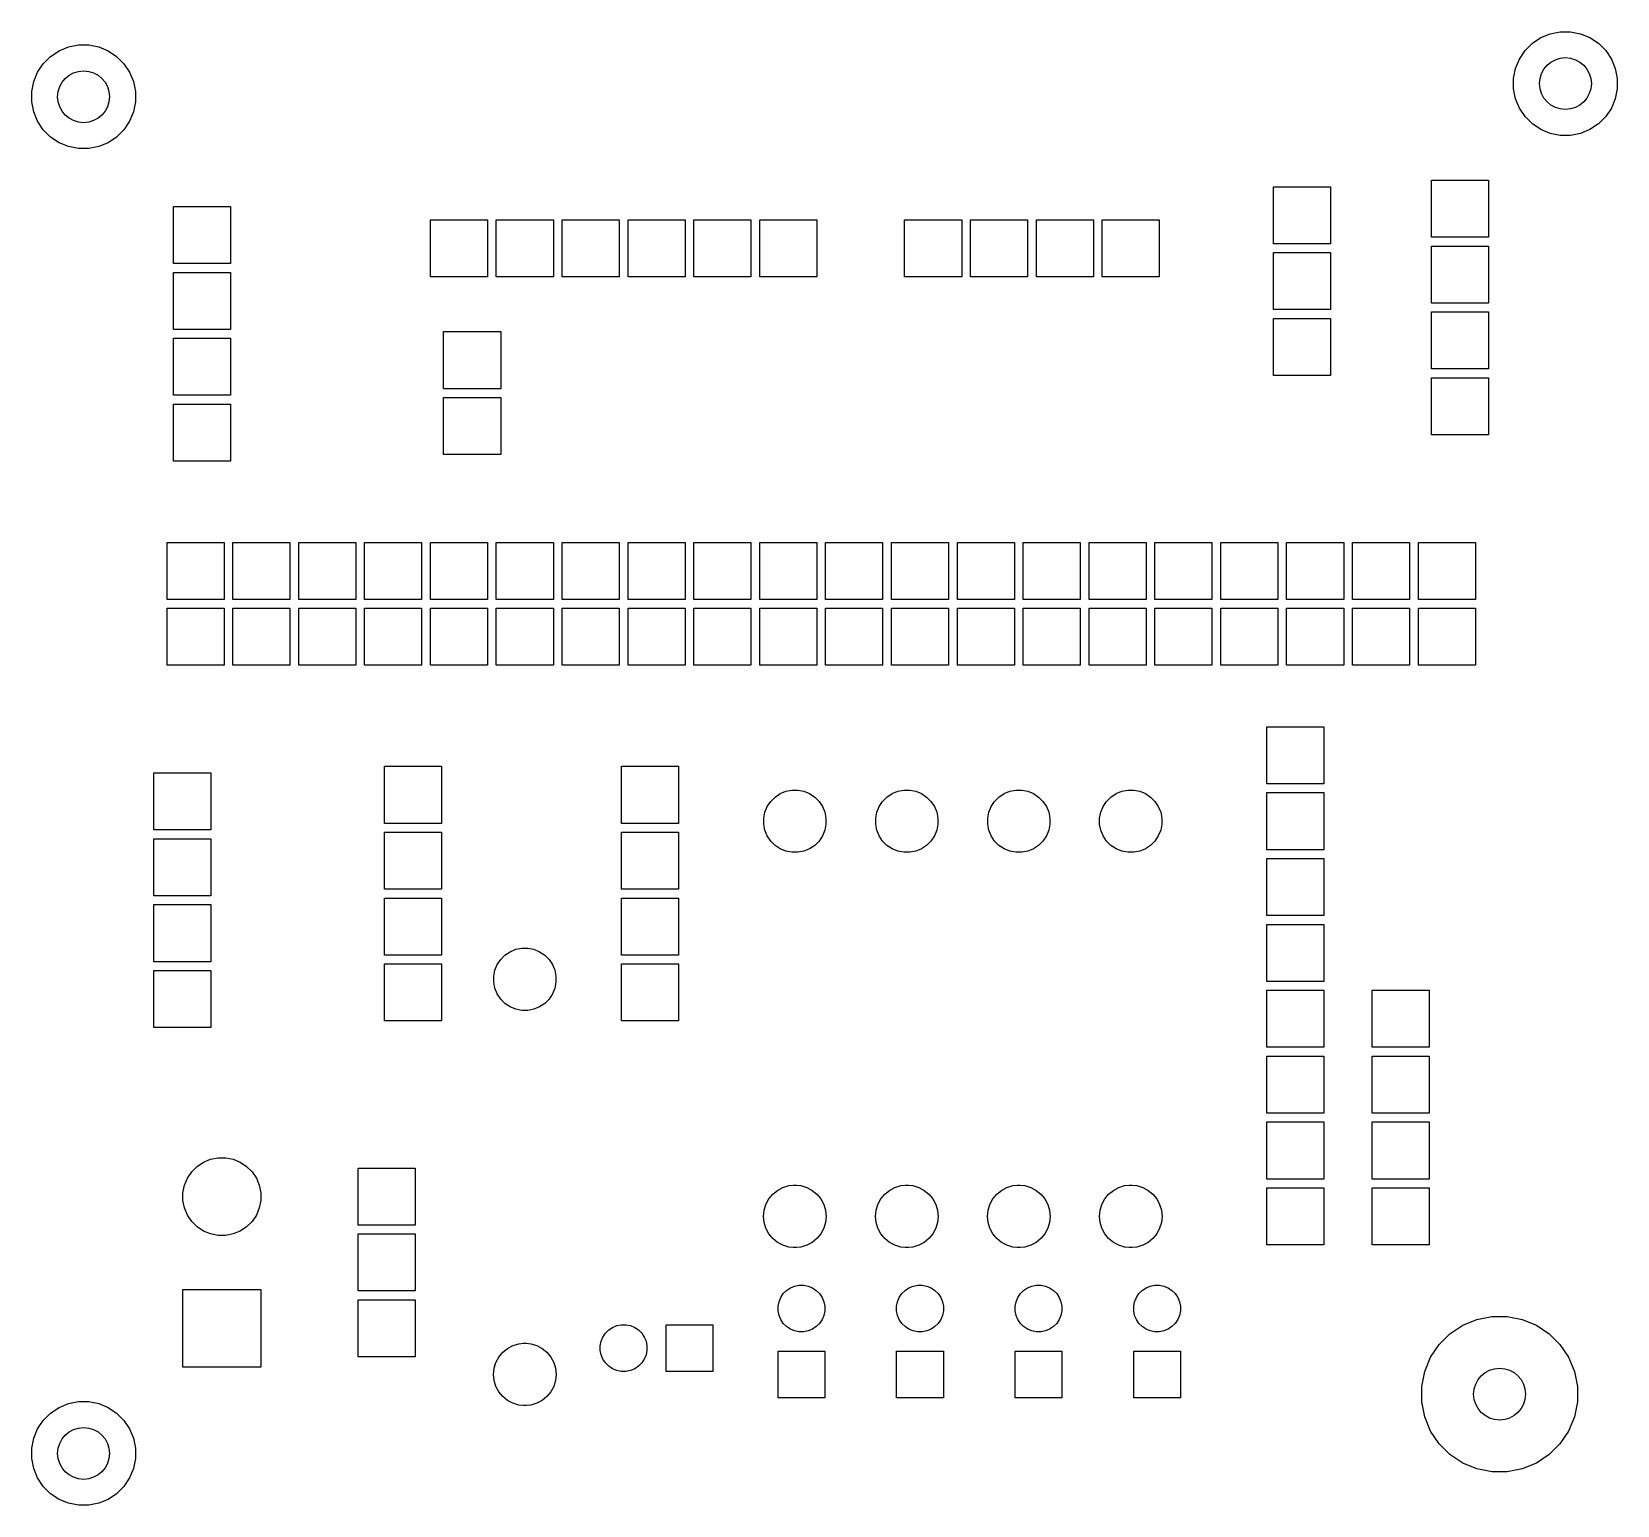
# Model space of a CAD drawing. Extents: x 109.8 to 170.9, y -114 to -57.2.
import ezdxf

# ---------------------------------------------------------------- set-up
doc = ezdxf.new("R2010")
doc.units = 0
doc.header["$MEASUREMENT"] = 0
doc.layers.add('BLACK', color=7, linetype='CONTINUOUS')

msp = doc.modelspace()

# ---------------------------------------------------------------- linework, layer by layer
at = {"layer": 'BLACK', "linetype": 'CONTINUOUS'}
for p, q in [((167.635, -57.6285), (167.963, -57.4096)), ((167.963, -57.4096), (168.327, -57.2589)), ((168.327, -57.2589), (168.713, -57.182)), ((168.713, -57.182), (169.107, -57.182)), ((169.107, -57.182), (169.493, -57.2589)), ((169.493, -57.2589), (169.857, -57.4096)), ((169.857, -57.4096), (170.185, -57.6285)), ((110.485, -58.1365), (110.813, -57.9176)), ((110.813, -57.9176), (111.177, -57.7669)), ((111.177, -57.7669), (111.563, -57.69)), ((111.563, -57.69), (111.957, -57.69)), ((111.957, -57.69), (112.343, -57.7669)), ((112.343, -57.7669), (112.707, -57.9176)), ((112.707, -57.9176), (113.035, -58.1365)), ((167.138, -58.2346), (167.356, -57.9071)), ((167.356, -57.9071), (167.635, -57.6285)), ((170.185, -57.6285), (170.464, -57.9071)), ((170.464, -57.9071), (170.682, -58.2346)), ((109.988, -58.7426), (110.206, -58.4151)), ((110.206, -58.4151), (110.485, -58.1365)), ((113.035, -58.1365), (113.314, -58.4151)), ((113.314, -58.4151), (113.532, -58.7426)), ((166.91, -58.985), (166.987, -58.5986)), ((166.987, -58.5986), (167.138, -58.2346)), ((170.682, -58.2346), (170.833, -58.5986)), ((170.833, -58.5986), (170.91, -58.985)), ((109.76, -59.493), (109.837, -59.1066)), ((109.837, -59.1066), (109.988, -58.7426)), ((113.532, -58.7426), (113.683, -59.1066)), ((113.683, -59.1066), (113.76, -59.493)), ((166.91, -59.379), (166.91, -58.985)), ((170.91, -58.985), (170.91, -59.379)), ((109.76, -59.887), (109.76, -59.493)), ((109.837, -60.2734), (109.76, -59.887)), ((113.76, -59.887), (113.683, -60.2734)), ((113.76, -59.493), (113.76, -59.887)), ((166.987, -59.7654), (166.91, -59.379)), ((167.138, -60.1294), (166.987, -59.7654)), ((170.833, -59.7654), (170.682, -60.1294)), ((170.91, -59.379), (170.833, -59.7654)), ((109.988, -60.6374), (109.837, -60.2734)), ((113.683, -60.2734), (113.532, -60.6374)), ((167.356, -60.4569), (167.138, -60.1294)), ((167.635, -60.7355), (167.356, -60.4569)), ((170.464, -60.4569), (170.185, -60.7355)), ((170.682, -60.1294), (170.464, -60.4569)), ((110.206, -60.9649), (109.988, -60.6374)), ((110.485, -61.2435), (110.206, -60.9649)), ((113.314, -60.9649), (113.035, -61.2435)), ((113.532, -60.6374), (113.314, -60.9649)), ((167.963, -60.9544), (167.635, -60.7355)), ((168.327, -61.1051), (167.963, -60.9544)), ((168.713, -61.182), (168.327, -61.1051)), ((169.493, -61.1051), (169.107, -61.182)), ((169.857, -60.9544), (169.493, -61.1051)), ((170.185, -60.7355), (169.857, -60.9544)), ((110.813, -61.4624), (110.485, -61.2435)), ((111.177, -61.6131), (110.813, -61.4624)), ((111.563, -61.69), (111.177, -61.6131)), ((111.957, -61.69), (111.563, -61.69)), ((112.343, -61.6131), (111.957, -61.69)), ((112.707, -61.4624), (112.343, -61.6131)), ((113.035, -61.2435), (112.707, -61.4624)), ((169.107, -61.182), (168.713, -61.182)), ((163.746, -65.108), (163.746, -62.908)), ((163.746, -62.908), (165.946, -62.908)), ((165.946, -62.908), (165.946, -65.108)), ((157.65, -65.362), (157.65, -63.162)), ((157.65, -63.162), (159.85, -63.162)), ((159.85, -63.162), (159.85, -65.362)), ((115.232, -66.124), (115.232, -63.924)), ((115.232, -63.924), (117.432, -63.924)), ((117.432, -63.924), (117.432, -66.124)), ((125.138, -66.632), (125.138, -64.432)), ((125.138, -64.432), (127.338, -64.432)), ((127.338, -64.432), (127.338, -66.632)), ((127.678, -66.632), (127.678, -64.432)), ((127.678, -64.432), (129.878, -64.432)), ((129.878, -64.432), (129.878, -66.632)), ((130.218, -66.632), (130.218, -64.432)), ((130.218, -64.432), (132.418, -64.432)), ((132.418, -64.432), (132.418, -66.632)), ((132.758, -66.632), (132.758, -64.432)), ((132.758, -64.432), (134.958, -64.432)), ((134.958, -64.432), (134.958, -66.632)), ((135.298, -66.632), (135.298, -64.432)), ((135.298, -64.432), (137.498, -64.432)), ((137.498, -64.432), (137.498, -66.632)), ((137.838, -66.632), (137.838, -64.432)), ((137.838, -64.432), (140.038, -64.432)), ((140.038, -64.432), (140.038, -66.632)), ((143.426, -66.632), (143.426, -64.432)), ((143.426, -64.432), (145.626, -64.432)), ((145.626, -64.432), (145.626, -66.632)), ((145.966, -66.632), (145.966, -64.432)), ((145.966, -64.432), (148.166, -64.432)), ((148.166, -64.432), (148.166, -66.632)), ((148.506, -66.632), (148.506, -64.432)), ((148.506, -64.432), (150.706, -64.432)), ((150.706, -64.432), (150.706, -66.632)), ((151.046, -66.632), (151.046, -64.432)), ((151.046, -64.432), (153.246, -64.432)), ((153.246, -64.432), (153.246, -66.632)), ((159.85, -65.362), (157.65, -65.362)), ((165.946, -65.108), (163.746, -65.108)), ((157.65, -67.902), (157.65, -65.702)), ((157.65, -65.702), (159.85, -65.702)), ((159.85, -65.702), (159.85, -67.902)), ((163.746, -67.648), (163.746, -65.448)), ((163.746, -65.448), (165.946, -65.448)), ((165.946, -65.448), (165.946, -67.648)), ((117.432, -66.124), (115.232, -66.124)), ((115.232, -68.664), (115.232, -66.464)), ((115.232, -66.464), (117.432, -66.464)), ((117.432, -66.464), (117.432, -68.664)), ((127.338, -66.632), (125.138, -66.632)), ((129.878, -66.632), (127.678, -66.632)), ((132.418, -66.632), (130.218, -66.632)), ((134.958, -66.632), (132.758, -66.632)), ((137.498, -66.632), (135.298, -66.632)), ((140.038, -66.632), (137.838, -66.632)), ((145.626, -66.632), (143.426, -66.632)), ((148.166, -66.632), (145.966, -66.632)), ((150.706, -66.632), (148.506, -66.632)), ((153.246, -66.632), (151.046, -66.632)), ((165.946, -67.648), (163.746, -67.648)), ((159.85, -67.902), (157.65, -67.902)), ((157.65, -70.442), (157.65, -68.242)), ((157.65, -68.242), (159.85, -68.242)), ((159.85, -68.242), (159.85, -70.442)), ((163.746, -70.188), (163.746, -67.988)), ((163.746, -67.988), (165.946, -67.988)), ((165.946, -67.988), (165.946, -70.188)), ((117.432, -68.664), (115.232, -68.664)), ((115.232, -71.204), (115.232, -69.004)), ((115.232, -69.004), (117.432, -69.004)), ((117.432, -69.004), (117.432, -71.204)), ((125.646, -70.95), (125.646, -68.75)), ((125.646, -68.75), (127.846, -68.75)), ((127.846, -68.75), (127.846, -70.95)), ((165.946, -70.188), (163.746, -70.188)), ((159.85, -70.442), (157.65, -70.442)), ((163.746, -72.728), (163.746, -70.528)), ((163.746, -70.528), (165.946, -70.528)), ((165.946, -70.528), (165.946, -72.728)), ((117.432, -71.204), (115.232, -71.204)), ((115.232, -73.744), (115.232, -71.544)), ((115.232, -71.544), (117.432, -71.544)), ((117.432, -71.544), (117.432, -73.744)), ((127.846, -70.95), (125.646, -70.95)), ((125.646, -73.49), (125.646, -71.29)), ((125.646, -71.29), (127.846, -71.29)), ((127.846, -71.29), (127.846, -73.49)), ((165.946, -72.728), (163.746, -72.728)), ((117.432, -73.744), (115.232, -73.744)), ((127.846, -73.49), (125.646, -73.49)), ((114.978, -79.078), (114.978, -76.878)), ((114.978, -76.878), (117.178, -76.878)), ((117.178, -76.878), (117.178, -79.078)), ((117.518, -79.078), (117.518, -76.878)), ((117.518, -76.878), (119.718, -76.878)), ((119.718, -76.878), (119.718, -79.078)), ((120.058, -79.078), (120.058, -76.878)), ((120.058, -76.878), (122.258, -76.878)), ((122.258, -76.878), (122.258, -79.078)), ((122.598, -79.078), (122.598, -76.878)), ((122.598, -76.878), (124.798, -76.878)), ((124.798, -76.878), (124.798, -79.078)), ((125.138, -79.078), (125.138, -76.878)), ((125.138, -76.878), (127.338, -76.878)), ((127.338, -76.878), (127.338, -79.078)), ((127.678, -79.078), (127.678, -76.878)), ((127.678, -76.878), (129.878, -76.878)), ((129.878, -76.878), (129.878, -79.078)), ((130.218, -79.078), (130.218, -76.878)), ((130.218, -76.878), (132.418, -76.878)), ((132.418, -76.878), (132.418, -79.078)), ((132.758, -79.078), (132.758, -76.878)), ((132.758, -76.878), (134.958, -76.878)), ((134.958, -76.878), (134.958, -79.078)), ((135.298, -79.078), (135.298, -76.878)), ((135.298, -76.878), (137.498, -76.878)), ((137.498, -76.878), (137.498, -79.078)), ((137.838, -79.078), (137.838, -76.878)), ((137.838, -76.878), (140.038, -76.878)), ((140.038, -76.878), (140.038, -79.078)), ((140.378, -79.078), (140.378, -76.878)), ((140.378, -76.878), (142.578, -76.878)), ((142.578, -76.878), (142.578, -79.078)), ((142.918, -79.078), (142.918, -76.878)), ((142.918, -76.878), (145.118, -76.878)), ((145.118, -76.878), (145.118, -79.078)), ((145.458, -79.078), (145.458, -76.878)), ((145.458, -76.878), (147.658, -76.878)), ((147.658, -76.878), (147.658, -79.078)), ((147.998, -79.078), (147.998, -76.878)), ((147.998, -76.878), (150.198, -76.878)), ((150.198, -76.878), (150.198, -79.078)), ((150.538, -79.078), (150.538, -76.878)), ((150.538, -76.878), (152.738, -76.878)), ((152.738, -76.878), (152.738, -79.078)), ((153.078, -79.078), (153.078, -76.878)), ((153.078, -76.878), (155.278, -76.878)), ((155.278, -76.878), (155.278, -79.078)), ((155.618, -79.078), (155.618, -76.878)), ((155.618, -76.878), (157.818, -76.878)), ((157.818, -76.878), (157.818, -79.078)), ((158.158, -79.078), (158.158, -76.878)), ((158.158, -76.878), (160.358, -76.878)), ((160.358, -76.878), (160.358, -79.078)), ((160.698, -79.078), (160.698, -76.878)), ((160.698, -76.878), (162.898, -76.878)), ((162.898, -76.878), (162.898, -79.078)), ((163.238, -79.078), (163.238, -76.878)), ((163.238, -76.878), (165.438, -76.878)), ((165.438, -76.878), (165.438, -79.078)), ((117.178, -79.078), (114.978, -79.078)), ((114.978, -81.618), (114.978, -79.418)), ((114.978, -79.418), (117.178, -79.418)), ((117.178, -79.418), (117.178, -81.618)), ((119.718, -79.078), (117.518, -79.078)), ((117.518, -81.618), (117.518, -79.418)), ((117.518, -79.418), (119.718, -79.418)), ((119.718, -79.418), (119.718, -81.618)), ((122.258, -79.078), (120.058, -79.078)), ((120.058, -81.618), (120.058, -79.418)), ((120.058, -79.418), (122.258, -79.418)), ((122.258, -79.418), (122.258, -81.618)), ((124.798, -79.078), (122.598, -79.078)), ((122.598, -81.618), (122.598, -79.418)), ((122.598, -79.418), (124.798, -79.418)), ((124.798, -79.418), (124.798, -81.618)), ((127.338, -79.078), (125.138, -79.078)), ((125.138, -81.618), (125.138, -79.418)), ((125.138, -79.418), (127.338, -79.418)), ((127.338, -79.418), (127.338, -81.618)), ((129.878, -79.078), (127.678, -79.078)), ((127.678, -81.618), (127.678, -79.418)), ((127.678, -79.418), (129.878, -79.418)), ((129.878, -79.418), (129.878, -81.618)), ((132.418, -79.078), (130.218, -79.078)), ((130.218, -81.618), (130.218, -79.418)), ((130.218, -79.418), (132.418, -79.418)), ((132.418, -79.418), (132.418, -81.618)), ((134.958, -79.078), (132.758, -79.078)), ((132.758, -81.618), (132.758, -79.418)), ((132.758, -79.418), (134.958, -79.418)), ((134.958, -79.418), (134.958, -81.618)), ((137.498, -79.078), (135.298, -79.078)), ((135.298, -81.618), (135.298, -79.418)), ((135.298, -79.418), (137.498, -79.418)), ((137.498, -79.418), (137.498, -81.618)), ((140.038, -79.078), (137.838, -79.078)), ((137.838, -81.618), (137.838, -79.418)), ((137.838, -79.418), (140.038, -79.418)), ((140.038, -79.418), (140.038, -81.618)), ((142.578, -79.078), (140.378, -79.078)), ((140.378, -81.618), (140.378, -79.418)), ((140.378, -79.418), (142.578, -79.418)), ((142.578, -79.418), (142.578, -81.618)), ((145.118, -79.078), (142.918, -79.078)), ((142.918, -81.618), (142.918, -79.418)), ((142.918, -79.418), (145.118, -79.418)), ((145.118, -79.418), (145.118, -81.618)), ((147.658, -79.078), (145.458, -79.078)), ((145.458, -81.618), (145.458, -79.418)), ((145.458, -79.418), (147.658, -79.418)), ((147.658, -79.418), (147.658, -81.618)), ((150.198, -79.078), (147.998, -79.078)), ((147.998, -81.618), (147.998, -79.418)), ((147.998, -79.418), (150.198, -79.418)), ((150.198, -79.418), (150.198, -81.618)), ((152.738, -79.078), (150.538, -79.078)), ((150.538, -81.618), (150.538, -79.418)), ((150.538, -79.418), (152.738, -79.418)), ((152.738, -79.418), (152.738, -81.618)), ((155.278, -79.078), (153.078, -79.078)), ((153.078, -81.618), (153.078, -79.418)), ((153.078, -79.418), (155.278, -79.418)), ((155.278, -79.418), (155.278, -81.618)), ((157.818, -79.078), (155.618, -79.078)), ((155.618, -81.618), (155.618, -79.418)), ((155.618, -79.418), (157.818, -79.418)), ((157.818, -79.418), (157.818, -81.618)), ((160.358, -79.078), (158.158, -79.078)), ((158.158, -81.618), (158.158, -79.418)), ((158.158, -79.418), (160.358, -79.418)), ((160.358, -79.418), (160.358, -81.618)), ((162.898, -79.078), (160.698, -79.078)), ((160.698, -81.618), (160.698, -79.418)), ((160.698, -79.418), (162.898, -79.418)), ((162.898, -79.418), (162.898, -81.618)), ((165.438, -79.078), (163.238, -79.078)), ((163.238, -81.618), (163.238, -79.418)), ((163.238, -79.418), (165.438, -79.418)), ((165.438, -79.418), (165.438, -81.618)), ((117.178, -81.618), (114.978, -81.618)), ((119.718, -81.618), (117.518, -81.618)), ((122.258, -81.618), (120.058, -81.618)), ((124.798, -81.618), (122.598, -81.618)), ((127.338, -81.618), (125.138, -81.618)), ((129.878, -81.618), (127.678, -81.618)), ((132.418, -81.618), (130.218, -81.618)), ((134.958, -81.618), (132.758, -81.618)), ((137.498, -81.618), (135.298, -81.618)), ((140.038, -81.618), (137.838, -81.618)), ((142.578, -81.618), (140.378, -81.618)), ((145.118, -81.618), (142.918, -81.618)), ((147.658, -81.618), (145.458, -81.618)), ((150.198, -81.618), (147.998, -81.618)), ((152.738, -81.618), (150.538, -81.618)), ((155.278, -81.618), (153.078, -81.618)), ((157.818, -81.618), (155.618, -81.618)), ((160.358, -81.618), (158.158, -81.618)), ((162.898, -81.618), (160.698, -81.618)), ((165.438, -81.618), (163.238, -81.618)), ((157.396, -86.19), (157.396, -83.99)), ((157.396, -83.99), (159.596, -83.99)), ((159.596, -83.99), (159.596, -86.19)), ((123.36, -87.714), (123.36, -85.514)), ((123.36, -85.514), (125.56, -85.514)), ((125.56, -85.514), (125.56, -87.714)), ((132.504, -87.714), (132.504, -85.514)), ((132.504, -85.514), (134.704, -85.514)), ((134.704, -85.514), (134.704, -87.714)), ((114.47, -87.968), (114.47, -85.768)), ((114.47, -85.768), (116.67, -85.768)), ((116.67, -85.768), (116.67, -87.968)), ((159.596, -86.19), (157.396, -86.19)), ((138.26, -86.865), (138.427, -86.6979)), ((138.427, -86.6979), (138.624, -86.5666)), ((138.624, -86.5666), (138.842, -86.4761)), ((138.842, -86.4761), (139.074, -86.43)), ((139.074, -86.43), (139.31, -86.43)), ((139.31, -86.43), (139.542, -86.4761)), ((139.542, -86.4761), (139.76, -86.5666)), ((139.76, -86.5666), (139.957, -86.6979)), ((139.957, -86.6979), (140.124, -86.865)), ((142.578, -86.865), (142.745, -86.6979)), ((142.745, -86.6979), (142.942, -86.5666)), ((142.942, -86.5666), (143.16, -86.4761)), ((143.16, -86.4761), (143.392, -86.43)), ((143.392, -86.43), (143.628, -86.43)), ((143.628, -86.43), (143.86, -86.4761)), ((143.86, -86.4761), (144.078, -86.5666)), ((144.078, -86.5666), (144.275, -86.6979)), ((144.275, -86.6979), (144.442, -86.865)), ((146.896, -86.865), (147.063, -86.6979)), ((147.063, -86.6979), (147.26, -86.5666)), ((147.26, -86.5666), (147.478, -86.4761)), ((147.478, -86.4761), (147.71, -86.43)), ((147.71, -86.43), (147.946, -86.43)), ((147.946, -86.43), (148.178, -86.4761)), ((148.178, -86.4761), (148.396, -86.5666)), ((148.396, -86.5666), (148.593, -86.6979)), ((148.593, -86.6979), (148.76, -86.865)), ((151.214, -86.865), (151.381, -86.6979)), ((151.381, -86.6979), (151.578, -86.5666)), ((151.578, -86.5666), (151.796, -86.4761)), ((151.796, -86.4761), (152.028, -86.43)), ((152.028, -86.43), (152.264, -86.43)), ((152.264, -86.43), (152.496, -86.4761)), ((152.496, -86.4761), (152.714, -86.5666)), ((152.714, -86.5666), (152.911, -86.6979)), ((152.911, -86.6979), (153.078, -86.865)), ((157.396, -88.73), (157.396, -86.53)), ((157.396, -86.53), (159.596, -86.53)), ((159.596, -86.53), (159.596, -88.73)), ((137.992, -87.5118), (138.038, -87.28)), ((138.038, -87.28), (138.129, -87.0616)), ((138.129, -87.0616), (138.26, -86.865)), ((140.124, -86.865), (140.255, -87.0616)), ((140.255, -87.0616), (140.346, -87.28)), ((140.346, -87.28), (140.392, -87.5118)), ((142.31, -87.5118), (142.356, -87.28)), ((142.356, -87.28), (142.447, -87.0616)), ((142.447, -87.0616), (142.578, -86.865)), ((144.442, -86.865), (144.573, -87.0616)), ((144.573, -87.0616), (144.664, -87.28)), ((144.664, -87.28), (144.71, -87.5118)), ((146.628, -87.5118), (146.674, -87.28)), ((146.674, -87.28), (146.765, -87.0616)), ((146.765, -87.0616), (146.896, -86.865)), ((148.76, -86.865), (148.891, -87.0616)), ((148.891, -87.0616), (148.982, -87.28)), ((148.982, -87.28), (149.028, -87.5118)), ((150.946, -87.5118), (150.992, -87.28)), ((150.992, -87.28), (151.083, -87.0616)), ((151.083, -87.0616), (151.214, -86.865)), ((153.078, -86.865), (153.209, -87.0616)), ((153.209, -87.0616), (153.3, -87.28)), ((153.3, -87.28), (153.346, -87.5118)), ((116.67, -87.968), (114.47, -87.968)), ((125.56, -87.714), (123.36, -87.714)), ((123.36, -90.254), (123.36, -88.054)), ((123.36, -88.054), (125.56, -88.054)), ((125.56, -88.054), (125.56, -90.254)), ((134.704, -87.714), (132.504, -87.714)), ((132.504, -90.254), (132.504, -88.054)), ((132.504, -88.054), (134.704, -88.054)), ((134.704, -88.054), (134.704, -90.254)), ((137.992, -87.7482), (137.992, -87.5118)), ((138.038, -87.98), (137.992, -87.7482)), ((138.129, -88.1984), (138.038, -87.98)), ((140.346, -87.98), (140.255, -88.1984)), ((140.392, -87.7482), (140.346, -87.98)), ((140.392, -87.5118), (140.392, -87.7482)), ((142.31, -87.7482), (142.31, -87.5118)), ((142.356, -87.98), (142.31, -87.7482)), ((142.447, -88.1984), (142.356, -87.98)), ((144.664, -87.98), (144.573, -88.1984)), ((144.71, -87.7482), (144.664, -87.98)), ((144.71, -87.5118), (144.71, -87.7482)), ((146.628, -87.7482), (146.628, -87.5118)), ((146.674, -87.98), (146.628, -87.7482)), ((146.765, -88.1984), (146.674, -87.98)), ((148.982, -87.98), (148.891, -88.1984)), ((149.028, -87.7482), (148.982, -87.98)), ((149.028, -87.5118), (149.028, -87.7482)), ((150.946, -87.7482), (150.946, -87.5118)), ((150.992, -87.98), (150.946, -87.7482)), ((151.083, -88.1984), (150.992, -87.98)), ((153.3, -87.98), (153.209, -88.1984)), ((153.346, -87.7482), (153.3, -87.98)), ((153.346, -87.5118), (153.346, -87.7482)), ((114.47, -90.508), (114.47, -88.308)), ((114.47, -88.308), (116.67, -88.308)), ((116.67, -88.308), (116.67, -90.508)), ((138.26, -88.395), (138.129, -88.1984)), ((138.427, -88.5621), (138.26, -88.395)), ((138.624, -88.6934), (138.427, -88.5621)), ((139.957, -88.5621), (139.76, -88.6934)), ((140.124, -88.395), (139.957, -88.5621)), ((140.255, -88.1984), (140.124, -88.395)), ((142.578, -88.395), (142.447, -88.1984)), ((142.745, -88.5621), (142.578, -88.395)), ((142.942, -88.6934), (142.745, -88.5621)), ((144.275, -88.5621), (144.078, -88.6934)), ((144.442, -88.395), (144.275, -88.5621)), ((144.573, -88.1984), (144.442, -88.395)), ((146.896, -88.395), (146.765, -88.1984)), ((147.063, -88.5621), (146.896, -88.395)), ((147.26, -88.6934), (147.063, -88.5621)), ((148.593, -88.5621), (148.396, -88.6934)), ((148.76, -88.395), (148.593, -88.5621)), ((148.891, -88.1984), (148.76, -88.395)), ((151.214, -88.395), (151.083, -88.1984)), ((151.381, -88.5621), (151.214, -88.395)), ((151.578, -88.6934), (151.381, -88.5621)), ((152.911, -88.5621), (152.714, -88.6934)), ((153.078, -88.395), (152.911, -88.5621)), ((153.209, -88.1984), (153.078, -88.395)), ((138.842, -88.7839), (138.624, -88.6934)), ((139.074, -88.83), (138.842, -88.7839)), ((139.31, -88.83), (139.074, -88.83)), ((139.542, -88.7839), (139.31, -88.83)), ((139.76, -88.6934), (139.542, -88.7839)), ((143.16, -88.7839), (142.942, -88.6934)), ((143.392, -88.83), (143.16, -88.7839)), ((143.628, -88.83), (143.392, -88.83)), ((143.86, -88.7839), (143.628, -88.83)), ((144.078, -88.6934), (143.86, -88.7839)), ((147.478, -88.7839), (147.26, -88.6934)), ((147.71, -88.83), (147.478, -88.7839)), ((147.946, -88.83), (147.71, -88.83)), ((148.178, -88.7839), (147.946, -88.83)), ((148.396, -88.6934), (148.178, -88.7839)), ((151.796, -88.7839), (151.578, -88.6934)), ((152.028, -88.83), (151.796, -88.7839)), ((152.264, -88.83), (152.028, -88.83)), ((152.496, -88.7839), (152.264, -88.83)), ((152.714, -88.6934), (152.496, -88.7839)), ((159.596, -88.73), (157.396, -88.73)), ((157.396, -91.27), (157.396, -89.07)), ((157.396, -89.07), (159.596, -89.07)), ((159.596, -89.07), (159.596, -91.27)), ((125.56, -90.254), (123.36, -90.254)), ((134.704, -90.254), (132.504, -90.254)), ((116.67, -90.508), (114.47, -90.508)), ((114.47, -93.048), (114.47, -90.848)), ((114.47, -90.848), (116.67, -90.848)), ((116.67, -90.848), (116.67, -93.048)), ((123.36, -92.794), (123.36, -90.594)), ((123.36, -90.594), (125.56, -90.594)), ((125.56, -90.594), (125.56, -92.794)), ((132.504, -92.794), (132.504, -90.594)), ((132.504, -90.594), (134.704, -90.594)), ((134.704, -90.594), (134.704, -92.794)), ((159.596, -91.27), (157.396, -91.27)), ((157.396, -93.81), (157.396, -91.61)), ((157.396, -91.61), (159.596, -91.61)), ((159.596, -91.61), (159.596, -93.81)), ((125.56, -92.794), (123.36, -92.794)), ((127.846, -92.961), (128.013, -92.7939)), ((128.013, -92.7939), (128.21, -92.6626)), ((128.21, -92.6626), (128.428, -92.5721)), ((128.428, -92.5721), (128.66, -92.526)), ((128.66, -92.526), (128.896, -92.526)), ((128.896, -92.526), (129.128, -92.5721)), ((129.128, -92.5721), (129.346, -92.6626)), ((129.346, -92.6626), (129.543, -92.7939)), ((129.543, -92.7939), (129.71, -92.961)), ((134.704, -92.794), (132.504, -92.794)), ((116.67, -93.048), (114.47, -93.048)), ((114.47, -95.588), (114.47, -93.388)), ((114.47, -93.388), (116.67, -93.388)), ((116.67, -93.388), (116.67, -95.588)), ((123.36, -95.334), (123.36, -93.134)), ((123.36, -93.134), (125.56, -93.134)), ((125.56, -93.134), (125.56, -95.334)), ((127.578, -93.6078), (127.624, -93.376)), ((127.624, -93.376), (127.715, -93.1576)), ((127.715, -93.1576), (127.846, -92.961)), ((129.71, -92.961), (129.841, -93.1576)), ((129.841, -93.1576), (129.932, -93.376)), ((129.932, -93.376), (129.978, -93.6078)), ((132.504, -95.334), (132.504, -93.134)), ((132.504, -93.134), (134.704, -93.134)), ((134.704, -93.134), (134.704, -95.334)), ((127.578, -93.8442), (127.578, -93.6078)), ((127.624, -94.076), (127.578, -93.8442)), ((127.715, -94.2944), (127.624, -94.076)), ((129.932, -94.076), (129.841, -94.2944)), ((129.978, -93.8442), (129.932, -94.076)), ((129.978, -93.6078), (129.978, -93.8442)), ((159.596, -93.81), (157.396, -93.81)), ((157.396, -96.35), (157.396, -94.15)), ((157.396, -94.15), (159.596, -94.15)), ((159.596, -94.15), (159.596, -96.35)), ((161.46, -96.35), (161.46, -94.15)), ((161.46, -94.15), (163.66, -94.15)), ((163.66, -94.15), (163.66, -96.35)), ((127.846, -94.491), (127.715, -94.2944)), ((128.013, -94.6581), (127.846, -94.491)), ((128.21, -94.7894), (128.013, -94.6581)), ((129.543, -94.6581), (129.346, -94.7894)), ((129.71, -94.491), (129.543, -94.6581)), ((129.841, -94.2944), (129.71, -94.491)), ((125.56, -95.334), (123.36, -95.334)), ((128.428, -94.8799), (128.21, -94.7894)), ((128.66, -94.926), (128.428, -94.8799)), ((128.896, -94.926), (128.66, -94.926)), ((129.128, -94.8799), (128.896, -94.926)), ((129.346, -94.7894), (129.128, -94.8799)), ((134.704, -95.334), (132.504, -95.334)), ((116.67, -95.588), (114.47, -95.588)), ((159.596, -96.35), (157.396, -96.35)), ((163.66, -96.35), (161.46, -96.35)), ((157.396, -98.89), (157.396, -96.69)), ((157.396, -96.69), (159.596, -96.69)), ((159.596, -96.69), (159.596, -98.89)), ((161.46, -98.89), (161.46, -96.69)), ((161.46, -96.69), (163.66, -96.69)), ((163.66, -96.69), (163.66, -98.89)), ((159.596, -98.89), (157.396, -98.89)), ((163.66, -98.89), (161.46, -98.89)), ((157.396, -101.43), (157.396, -99.23)), ((157.396, -99.23), (159.596, -99.23)), ((159.596, -99.23), (159.596, -101.43)), ((161.46, -101.43), (161.46, -99.23)), ((161.46, -99.23), (163.66, -99.23)), ((163.66, -99.23), (163.66, -101.43)), ((116.138, -100.943), (116.383, -100.779)), ((116.383, -100.779), (116.656, -100.666)), ((116.656, -100.666), (116.946, -100.608)), ((116.946, -100.608), (117.242, -100.608)), ((117.242, -100.608), (117.532, -100.666)), ((117.532, -100.666), (117.805, -100.779)), ((117.805, -100.779), (118.05, -100.943)), ((115.652, -101.67), (115.765, -101.397)), ((115.765, -101.397), (115.929, -101.152)), ((115.929, -101.152), (116.138, -100.943)), ((118.05, -100.943), (118.259, -101.152)), ((118.259, -101.152), (118.423, -101.397)), ((118.423, -101.397), (118.536, -101.67)), ((122.344, -103.208), (122.344, -101.008)), ((122.344, -101.008), (124.544, -101.008)), ((124.544, -101.008), (124.544, -103.208)), ((159.596, -101.43), (157.396, -101.43)), ((163.66, -101.43), (161.46, -101.43)), ((115.594, -101.96), (115.652, -101.67)), ((115.594, -102.256), (115.594, -101.96)), ((118.536, -101.67), (118.594, -101.96)), ((118.594, -101.96), (118.594, -102.256)), ((138.189, -102.2), (138.339, -102.017)), ((138.339, -102.017), (138.522, -101.867)), ((138.522, -101.867), (138.731, -101.756)), ((138.731, -101.756), (138.957, -101.687)), ((138.957, -101.687), (139.133, -101.67)), ((139.133, -101.67), (139.251, -101.67)), ((139.251, -101.67), (139.427, -101.687)), ((139.427, -101.687), (139.653, -101.756)), ((139.653, -101.756), (139.862, -101.867)), ((139.862, -101.867), (140.045, -102.017)), ((140.045, -102.017), (140.195, -102.2)), ((142.507, -102.2), (142.657, -102.017)), ((142.657, -102.017), (142.84, -101.867)), ((142.84, -101.867), (143.049, -101.756)), ((143.049, -101.756), (143.275, -101.687)), ((143.275, -101.687), (143.451, -101.67)), ((143.451, -101.67), (143.569, -101.67)), ((143.569, -101.67), (143.745, -101.687)), ((143.745, -101.687), (143.971, -101.756)), ((143.971, -101.756), (144.18, -101.867)), ((144.18, -101.867), (144.363, -102.017)), ((144.363, -102.017), (144.513, -102.2)), ((146.825, -102.2), (146.975, -102.017)), ((146.975, -102.017), (147.158, -101.867)), ((147.158, -101.867), (147.367, -101.756)), ((147.367, -101.756), (147.593, -101.687)), ((147.593, -101.687), (147.769, -101.67)), ((147.769, -101.67), (147.887, -101.67)), ((147.887, -101.67), (148.063, -101.687)), ((148.063, -101.687), (148.289, -101.756)), ((148.289, -101.756), (148.498, -101.867)), ((148.498, -101.867), (148.681, -102.017)), ((148.681, -102.017), (148.831, -102.2)), ((151.143, -102.2), (151.293, -102.017)), ((151.293, -102.017), (151.476, -101.867)), ((151.476, -101.867), (151.685, -101.756)), ((151.685, -101.756), (151.911, -101.687)), ((151.911, -101.687), (152.087, -101.67)), ((152.087, -101.67), (152.205, -101.67)), ((152.205, -101.67), (152.381, -101.687)), ((152.381, -101.687), (152.607, -101.756)), ((152.607, -101.756), (152.816, -101.867)), ((152.816, -101.867), (152.999, -102.017)), ((152.999, -102.017), (153.149, -102.2)), ((157.396, -103.97), (157.396, -101.77)), ((157.396, -101.77), (159.596, -101.77)), ((159.596, -101.77), (159.596, -103.97)), ((161.46, -103.97), (161.46, -101.77)), ((161.46, -101.77), (163.66, -101.77)), ((163.66, -101.77), (163.66, -103.97)), ((115.652, -102.546), (115.594, -102.256)), ((115.765, -102.819), (115.652, -102.546)), ((118.536, -102.546), (118.423, -102.819)), ((118.594, -102.256), (118.536, -102.546)), ((137.986, -102.87), (138.009, -102.635)), ((138.009, -102.635), (138.078, -102.409)), ((138.078, -102.409), (138.189, -102.2)), ((140.195, -102.2), (140.306, -102.409)), ((140.306, -102.409), (140.375, -102.635)), ((140.375, -102.635), (140.398, -102.87)), ((142.304, -102.87), (142.327, -102.635)), ((142.327, -102.635), (142.396, -102.409)), ((142.396, -102.409), (142.507, -102.2)), ((144.513, -102.2), (144.624, -102.409)), ((144.624, -102.409), (144.693, -102.635)), ((144.693, -102.635), (144.716, -102.87)), ((146.622, -102.87), (146.645, -102.635)), ((146.645, -102.635), (146.714, -102.409)), ((146.714, -102.409), (146.825, -102.2)), ((148.831, -102.2), (148.942, -102.409)), ((148.942, -102.409), (149.011, -102.635)), ((149.011, -102.635), (149.034, -102.87)), ((150.94, -102.87), (150.963, -102.635)), ((150.963, -102.635), (151.032, -102.409)), ((151.032, -102.409), (151.143, -102.2)), ((153.149, -102.2), (153.26, -102.409)), ((153.26, -102.409), (153.329, -102.635)), ((153.329, -102.635), (153.352, -102.87)), ((115.929, -103.064), (115.765, -102.819)), ((116.138, -103.273), (115.929, -103.064)), ((116.383, -103.437), (116.138, -103.273)), ((118.05, -103.273), (117.805, -103.437)), ((118.259, -103.064), (118.05, -103.273)), ((118.423, -102.819), (118.259, -103.064)), ((124.544, -103.208), (122.344, -103.208)), ((138.009, -103.105), (137.986, -102.87)), ((138.078, -103.331), (138.009, -103.105)), ((138.189, -103.54), (138.078, -103.331)), ((140.306, -103.331), (140.195, -103.54)), ((140.375, -103.105), (140.306, -103.331)), ((140.398, -102.87), (140.375, -103.105)), ((142.327, -103.105), (142.304, -102.87)), ((142.396, -103.331), (142.327, -103.105)), ((142.507, -103.54), (142.396, -103.331)), ((144.624, -103.331), (144.513, -103.54)), ((144.693, -103.105), (144.624, -103.331)), ((144.716, -102.87), (144.693, -103.105)), ((146.645, -103.105), (146.622, -102.87)), ((146.714, -103.331), (146.645, -103.105)), ((146.825, -103.54), (146.714, -103.331)), ((148.942, -103.331), (148.831, -103.54)), ((149.011, -103.105), (148.942, -103.331)), ((149.034, -102.87), (149.011, -103.105)), ((150.963, -103.105), (150.94, -102.87)), ((151.032, -103.331), (150.963, -103.105)), ((151.143, -103.54), (151.032, -103.331)), ((153.26, -103.331), (153.149, -103.54)), ((153.329, -103.105), (153.26, -103.331)), ((153.352, -102.87), (153.329, -103.105)), ((116.656, -103.55), (116.383, -103.437)), ((116.946, -103.608), (116.656, -103.55)), ((117.242, -103.608), (116.946, -103.608)), ((117.532, -103.55), (117.242, -103.608)), ((117.805, -103.437), (117.532, -103.55)), ((122.344, -105.748), (122.344, -103.548)), ((122.344, -103.548), (124.544, -103.548)), ((124.544, -103.548), (124.544, -105.748)), ((138.339, -103.723), (138.189, -103.54)), ((138.522, -103.873), (138.339, -103.723)), ((138.731, -103.984), (138.522, -103.873)), ((139.862, -103.873), (139.653, -103.984)), ((140.045, -103.723), (139.862, -103.873)), ((140.195, -103.54), (140.045, -103.723)), ((142.657, -103.723), (142.507, -103.54)), ((142.84, -103.873), (142.657, -103.723)), ((143.049, -103.984), (142.84, -103.873)), ((144.18, -103.873), (143.971, -103.984)), ((144.363, -103.723), (144.18, -103.873)), ((144.513, -103.54), (144.363, -103.723)), ((146.975, -103.723), (146.825, -103.54)), ((147.158, -103.873), (146.975, -103.723)), ((147.367, -103.984), (147.158, -103.873)), ((148.498, -103.873), (148.289, -103.984)), ((148.681, -103.723), (148.498, -103.873)), ((148.831, -103.54), (148.681, -103.723)), ((151.293, -103.723), (151.143, -103.54)), ((151.476, -103.873), (151.293, -103.723)), ((151.685, -103.984), (151.476, -103.873)), ((152.816, -103.873), (152.607, -103.984)), ((152.999, -103.723), (152.816, -103.873)), ((153.149, -103.54), (152.999, -103.723)), ((138.957, -104.053), (138.731, -103.984)), ((139.133, -104.07), (138.957, -104.053)), ((139.251, -104.07), (139.133, -104.07)), ((139.427, -104.053), (139.251, -104.07)), ((139.653, -103.984), (139.427, -104.053)), ((143.275, -104.053), (143.049, -103.984)), ((143.451, -104.07), (143.275, -104.053)), ((143.569, -104.07), (143.451, -104.07)), ((143.745, -104.053), (143.569, -104.07)), ((143.971, -103.984), (143.745, -104.053)), ((147.593, -104.053), (147.367, -103.984)), ((147.769, -104.07), (147.593, -104.053)), ((147.887, -104.07), (147.769, -104.07)), ((148.063, -104.053), (147.887, -104.07)), ((148.289, -103.984), (148.063, -104.053)), ((151.911, -104.053), (151.685, -103.984)), ((152.087, -104.07), (151.911, -104.053)), ((152.205, -104.07), (152.087, -104.07)), ((152.381, -104.053), (152.205, -104.07)), ((152.607, -103.984), (152.381, -104.053)), ((159.596, -103.97), (157.396, -103.97)), ((163.66, -103.97), (161.46, -103.97)), ((115.594, -108.688), (115.594, -105.688)), ((115.594, -105.688), (118.594, -105.688)), ((118.594, -105.688), (118.594, -108.688)), ((124.544, -105.748), (122.344, -105.748)), ((138.747, -105.852), (138.872, -105.727)), ((138.872, -105.727), (139.02, -105.628)), ((139.02, -105.628), (139.183, -105.561)), ((139.183, -105.561), (139.357, -105.526)), ((139.357, -105.526), (139.535, -105.526)), ((139.535, -105.526), (139.709, -105.561)), ((139.709, -105.561), (139.872, -105.628)), ((139.872, -105.628), (140.02, -105.727)), ((140.02, -105.727), (140.145, -105.852)), ((143.319, -105.852), (143.444, -105.727)), ((143.444, -105.727), (143.592, -105.628)), ((143.592, -105.628), (143.755, -105.561)), ((143.755, -105.561), (143.929, -105.526)), ((143.929, -105.526), (144.107, -105.526)), ((144.107, -105.526), (144.281, -105.561)), ((144.281, -105.561), (144.444, -105.628)), ((144.444, -105.628), (144.592, -105.727)), ((144.592, -105.727), (144.717, -105.852)), ((147.891, -105.852), (148.016, -105.727)), ((148.016, -105.727), (148.164, -105.628)), ((148.164, -105.628), (148.327, -105.561)), ((148.327, -105.561), (148.501, -105.526)), ((148.501, -105.526), (148.679, -105.526)), ((148.679, -105.526), (148.853, -105.561)), ((148.853, -105.561), (149.016, -105.628)), ((149.016, -105.628), (149.164, -105.727)), ((149.164, -105.727), (149.289, -105.852)), ((152.463, -105.852), (152.588, -105.727)), ((152.588, -105.727), (152.736, -105.628)), ((152.736, -105.628), (152.899, -105.561)), ((152.899, -105.561), (153.073, -105.526)), ((153.073, -105.526), (153.251, -105.526)), ((153.251, -105.526), (153.425, -105.561)), ((153.425, -105.561), (153.588, -105.628)), ((153.588, -105.628), (153.736, -105.727)), ((153.736, -105.727), (153.861, -105.852)), ((122.344, -108.288), (122.344, -106.088)), ((122.344, -106.088), (124.544, -106.088)), ((124.544, -106.088), (124.544, -108.288)), ((138.546, -106.337), (138.581, -106.163)), ((138.546, -106.515), (138.546, -106.337)), ((138.581, -106.163), (138.648, -106)), ((138.648, -106), (138.747, -105.852)), ((140.145, -105.852), (140.244, -106)), ((140.244, -106), (140.311, -106.163)), ((140.311, -106.163), (140.346, -106.337)), ((140.346, -106.337), (140.346, -106.515)), ((143.118, -106.337), (143.153, -106.163)), ((143.118, -106.515), (143.118, -106.337)), ((143.153, -106.163), (143.22, -106)), ((143.22, -106), (143.319, -105.852)), ((144.717, -105.852), (144.816, -106)), ((144.816, -106), (144.883, -106.163)), ((144.883, -106.163), (144.918, -106.337)), ((144.918, -106.337), (144.918, -106.515)), ((147.69, -106.337), (147.725, -106.163)), ((147.69, -106.515), (147.69, -106.337)), ((147.725, -106.163), (147.792, -106)), ((147.792, -106), (147.891, -105.852)), ((149.289, -105.852), (149.388, -106)), ((149.388, -106), (149.455, -106.163)), ((149.455, -106.163), (149.49, -106.337)), ((149.49, -106.337), (149.49, -106.515)), ((152.262, -106.337), (152.297, -106.163)), ((152.262, -106.515), (152.262, -106.337)), ((152.297, -106.163), (152.364, -106)), ((152.364, -106), (152.463, -105.852)), ((153.861, -105.852), (153.96, -106)), ((153.96, -106), (154.027, -106.163)), ((154.027, -106.163), (154.062, -106.337)), ((154.062, -106.337), (154.062, -106.515)), ((138.581, -106.689), (138.546, -106.515)), ((138.648, -106.852), (138.581, -106.689)), ((138.747, -107), (138.648, -106.852)), ((138.872, -107.125), (138.747, -107)), ((140.145, -107), (140.02, -107.125)), ((140.244, -106.852), (140.145, -107)), ((140.311, -106.689), (140.244, -106.852)), ((140.346, -106.515), (140.311, -106.689)), ((143.153, -106.689), (143.118, -106.515)), ((143.22, -106.852), (143.153, -106.689)), ((143.319, -107), (143.22, -106.852)), ((143.444, -107.125), (143.319, -107)), ((144.717, -107), (144.592, -107.125)), ((144.816, -106.852), (144.717, -107)), ((144.883, -106.689), (144.816, -106.852)), ((144.918, -106.515), (144.883, -106.689)), ((147.725, -106.689), (147.69, -106.515)), ((147.792, -106.852), (147.725, -106.689)), ((147.891, -107), (147.792, -106.852)), ((148.016, -107.125), (147.891, -107)), ((149.289, -107), (149.164, -107.125)), ((149.388, -106.852), (149.289, -107)), ((149.455, -106.689), (149.388, -106.852)), ((149.49, -106.515), (149.455, -106.689)), ((152.297, -106.689), (152.262, -106.515)), ((152.364, -106.852), (152.297, -106.689)), ((152.463, -107), (152.364, -106.852)), ((152.588, -107.125), (152.463, -107)), ((153.861, -107), (153.736, -107.125)), ((153.96, -106.852), (153.861, -107)), ((154.027, -106.689), (153.96, -106.852)), ((154.062, -106.515), (154.027, -106.689)), ((164.949, -107.069), (165.495, -106.843)), ((165.495, -106.843), (166.075, -106.728)), ((166.075, -106.728), (166.665, -106.728)), ((166.665, -106.728), (167.245, -106.843)), ((167.245, -106.843), (167.791, -107.069)), ((131.723, -107.687), (131.79, -107.524)), ((131.79, -107.524), (131.889, -107.376)), ((131.889, -107.376), (132.014, -107.251)), ((132.014, -107.251), (132.162, -107.152)), ((132.162, -107.152), (132.325, -107.085)), ((132.325, -107.085), (132.499, -107.05)), ((132.499, -107.05), (132.677, -107.05)), ((132.677, -107.05), (132.851, -107.085)), ((132.851, -107.085), (133.014, -107.152)), ((133.014, -107.152), (133.162, -107.251)), ((133.162, -107.251), (133.287, -107.376)), ((133.287, -107.376), (133.386, -107.524)), ((133.386, -107.524), (133.453, -107.687)), ((134.228, -108.85), (134.228, -107.05)), ((134.228, -107.05), (136.028, -107.05)), ((136.028, -107.05), (136.028, -108.85)), ((139.02, -107.224), (138.872, -107.125)), ((139.183, -107.291), (139.02, -107.224)), ((139.357, -107.326), (139.183, -107.291)), ((139.535, -107.326), (139.357, -107.326)), ((139.709, -107.291), (139.535, -107.326)), ((139.872, -107.224), (139.709, -107.291)), ((140.02, -107.125), (139.872, -107.224)), ((143.592, -107.224), (143.444, -107.125)), ((143.755, -107.291), (143.592, -107.224)), ((143.929, -107.326), (143.755, -107.291)), ((144.107, -107.326), (143.929, -107.326)), ((144.281, -107.291), (144.107, -107.326)), ((144.444, -107.224), (144.281, -107.291)), ((144.592, -107.125), (144.444, -107.224)), ((148.164, -107.224), (148.016, -107.125)), ((148.327, -107.291), (148.164, -107.224)), ((148.501, -107.326), (148.327, -107.291)), ((148.679, -107.326), (148.501, -107.326)), ((148.853, -107.291), (148.679, -107.326)), ((149.016, -107.224), (148.853, -107.291)), ((149.164, -107.125), (149.016, -107.224)), ((152.736, -107.224), (152.588, -107.125)), ((152.899, -107.291), (152.736, -107.224)), ((153.073, -107.326), (152.899, -107.291)), ((153.251, -107.326), (153.073, -107.326)), ((153.425, -107.291), (153.251, -107.326)), ((153.588, -107.224), (153.425, -107.291)), ((153.736, -107.125), (153.588, -107.224)), ((164.04, -107.816), (164.458, -107.398)), ((164.458, -107.398), (164.949, -107.069)), ((167.791, -107.069), (168.282, -107.398)), ((168.282, -107.398), (168.7, -107.816)), ((127.775, -108.296), (127.925, -108.113)), ((127.925, -108.113), (128.108, -107.963)), ((128.108, -107.963), (128.317, -107.852)), ((128.317, -107.852), (128.543, -107.783)), ((128.543, -107.783), (128.719, -107.766)), ((128.719, -107.766), (128.837, -107.766)), ((128.837, -107.766), (129.013, -107.783)), ((129.013, -107.783), (129.239, -107.852)), ((129.239, -107.852), (129.448, -107.963)), ((129.448, -107.963), (129.631, -108.113)), ((129.631, -108.113), (129.781, -108.296)), ((131.688, -107.861), (131.723, -107.687)), ((131.688, -108.039), (131.688, -107.861)), ((131.723, -108.213), (131.688, -108.039)), ((131.79, -108.376), (131.723, -108.213)), ((133.453, -108.213), (133.386, -108.376)), ((133.453, -107.687), (133.488, -107.861)), ((133.488, -108.039), (133.453, -108.213)), ((133.488, -107.861), (133.488, -108.039)), ((138.546, -109.866), (138.546, -108.066)), ((138.546, -108.066), (140.346, -108.066)), ((140.346, -108.066), (140.346, -109.866)), ((143.118, -109.866), (143.118, -108.066)), ((143.118, -108.066), (144.918, -108.066)), ((144.918, -108.066), (144.918, -109.866)), ((147.69, -109.866), (147.69, -108.066)), ((147.69, -108.066), (149.49, -108.066)), ((149.49, -108.066), (149.49, -109.866)), ((152.262, -109.866), (152.262, -108.066)), ((152.262, -108.066), (154.062, -108.066)), ((154.062, -108.066), (154.062, -109.866)), ((163.711, -108.307), (164.04, -107.816)), ((168.7, -107.816), (169.029, -108.307)), ((118.594, -108.688), (115.594, -108.688)), ((124.544, -108.288), (122.344, -108.288)), ((127.572, -108.966), (127.595, -108.731)), ((127.595, -108.731), (127.664, -108.505)), ((127.664, -108.505), (127.775, -108.296)), ((129.781, -108.296), (129.892, -108.505)), ((129.892, -108.505), (129.961, -108.731)), ((129.961, -108.731), (129.984, -108.966)), ((131.889, -108.524), (131.79, -108.376)), ((132.014, -108.649), (131.889, -108.524)), ((132.162, -108.748), (132.014, -108.649)), ((132.325, -108.815), (132.162, -108.748)), ((132.499, -108.85), (132.325, -108.815)), ((132.851, -108.815), (132.677, -108.85)), ((133.014, -108.748), (132.851, -108.815)), ((133.162, -108.649), (133.014, -108.748)), ((133.287, -108.524), (133.162, -108.649)), ((133.386, -108.376), (133.287, -108.524)), ((163.485, -108.853), (163.711, -108.307)), ((169.029, -108.307), (169.255, -108.853)), ((127.595, -109.201), (127.572, -108.966)), ((127.664, -109.427), (127.595, -109.201)), ((127.775, -109.636), (127.664, -109.427)), ((129.892, -109.427), (129.781, -109.636)), ((129.961, -109.201), (129.892, -109.427)), ((129.984, -108.966), (129.961, -109.201)), ((132.677, -108.85), (132.499, -108.85)), ((136.028, -108.85), (134.228, -108.85)), ((163.37, -109.433), (163.485, -108.853)), ((163.37, -110.023), (163.37, -109.433)), ((169.255, -108.853), (169.37, -109.433)), ((169.37, -109.433), (169.37, -110.023)), ((111.177, -110.091), (111.563, -110.014)), ((111.563, -110.014), (111.957, -110.014)), ((111.957, -110.014), (112.343, -110.091)), ((127.925, -109.819), (127.775, -109.636)), ((128.108, -109.969), (127.925, -109.819)), ((128.317, -110.08), (128.108, -109.969)), ((129.448, -109.969), (129.239, -110.08)), ((129.631, -109.819), (129.448, -109.969)), ((129.781, -109.636), (129.631, -109.819)), ((140.346, -109.866), (138.546, -109.866)), ((144.918, -109.866), (143.118, -109.866)), ((149.49, -109.866), (147.69, -109.866)), ((154.062, -109.866), (152.262, -109.866)), ((163.485, -110.603), (163.37, -110.023)), ((169.37, -110.023), (169.255, -110.603)), ((110.206, -110.739), (110.485, -110.46)), ((110.485, -110.46), (110.813, -110.242)), ((110.813, -110.242), (111.177, -110.091)), ((112.343, -110.091), (112.707, -110.242)), ((112.707, -110.242), (113.035, -110.46)), ((113.035, -110.46), (113.314, -110.739)), ((128.543, -110.149), (128.317, -110.08)), ((128.719, -110.166), (128.543, -110.149)), ((128.837, -110.166), (128.719, -110.166)), ((129.013, -110.149), (128.837, -110.166)), ((129.239, -110.08), (129.013, -110.149)), ((163.711, -111.149), (163.485, -110.603)), ((169.255, -110.603), (169.029, -111.149)), ((109.837, -111.431), (109.988, -111.067)), ((109.988, -111.067), (110.206, -110.739)), ((113.314, -110.739), (113.532, -111.067)), ((113.532, -111.067), (113.683, -111.431)), ((164.04, -111.64), (163.711, -111.149)), ((169.029, -111.149), (168.7, -111.64)), ((109.76, -111.817), (109.837, -111.431)), ((109.76, -112.211), (109.76, -111.817)), ((113.683, -111.431), (113.76, -111.817)), ((113.76, -111.817), (113.76, -112.211)), ((164.458, -112.058), (164.04, -111.64)), ((168.7, -111.64), (168.282, -112.058)), ((109.837, -112.597), (109.76, -112.211)), ((113.76, -112.211), (113.683, -112.597)), ((164.949, -112.387), (164.458, -112.058)), ((165.495, -112.613), (164.949, -112.387)), ((167.791, -112.387), (167.245, -112.613)), ((168.282, -112.058), (167.791, -112.387)), ((109.988, -112.961), (109.837, -112.597)), ((110.206, -113.289), (109.988, -112.961)), ((113.532, -112.961), (113.314, -113.289)), ((113.683, -112.597), (113.532, -112.961)), ((166.075, -112.728), (165.495, -112.613)), ((166.665, -112.728), (166.075, -112.728)), ((167.245, -112.613), (166.665, -112.728)), ((110.485, -113.568), (110.206, -113.289)), ((110.813, -113.786), (110.485, -113.568)), ((113.035, -113.568), (112.707, -113.786)), ((113.314, -113.289), (113.035, -113.568)), ((111.177, -113.937), (110.813, -113.786)), ((111.563, -114.014), (111.177, -113.937)), ((111.957, -114.014), (111.563, -114.014)), ((112.343, -113.937), (111.957, -114.014)), ((112.707, -113.786), (112.343, -113.937))]:
    msp.add_line(p, q, dxfattribs=at)
at = {"layer": 'BLACK'}
for centre in [(111.76, -59.69), (168.91, -59.182), (166.37, -109.728), (111.76, -112.014)]:
    msp.add_circle(centre, 1, dxfattribs=at)

doc.saveas('drawing.dxf')
